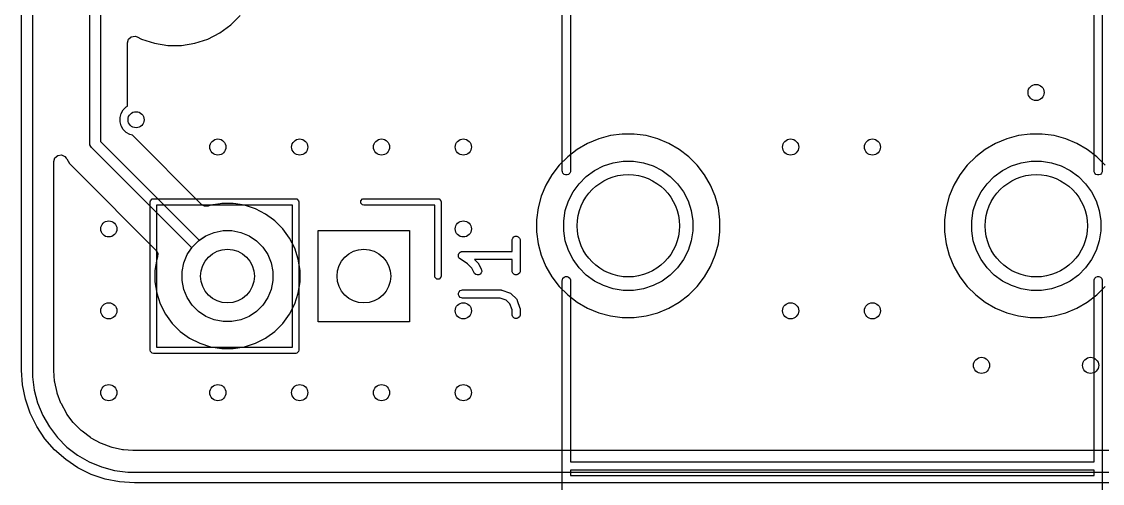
# Model space of a CAD drawing. Header units: inches. Extents: x 5.59 to 6.78, y -5.65 to -2.26.
# Drawn here: x 5.587 to 6.379, y -5.142 to -4.804 of the extents above; entities that cross this region are included whole.
import ezdxf

# ---------------------------------------------------------------- set-up
doc = ezdxf.new("R2010")
doc.units = ezdxf.units.IN
doc.header["$MEASUREMENT"] = 0
for name, color, linetype, true_color in [('Edge.Cuts', 31, 'CONTINUOUS', 0xffb86c), ('F.Cu', 11, 'CONTINUOUS', 0xff5555), ('F.Mask', 191, 'CONTINUOUS', 0xbd93f9), ('F.Silkscreen', 141, 'CONTINUOUS', 0x8be9fd)]:
    doc.layers.add(name, color=color, linetype=linetype, true_color=true_color)

msp = doc.modelspace()

# ---------------------------------------------------------------- linework, layer by layer
at = {"layer": 'Edge.Cuts', "linetype": 'CONTINUOUS'}
for p, q in [((5.58661, -5.05906), (5.58661, -2.85433)), ((5.59449, -2.85433), (5.59449, -5.05906)), ((5.58732, -5.06985), (5.58661, -5.05906)), ((5.59449, -5.05906), (5.59449, -5.06396)), ((5.59449, -5.06396), (5.59577, -5.07368)), ((5.58943, -5.08045), (5.58732, -5.06985)), ((5.59577, -5.07368), (5.59831, -5.08315)), ((5.59291, -5.09069), (5.58943, -5.08045)), ((5.59831, -5.08315), (5.60206, -5.09221)), ((5.59769, -5.10039), (5.59291, -5.09069)), ((5.60206, -5.09221), (5.60696, -5.1007)), ((5.6037, -5.10939), (5.59769, -5.10039)), ((5.60696, -5.1007), (5.61293, -5.10848)), ((5.61083, -5.11752), (5.6037, -5.10939)), ((5.61293, -5.10848), (5.61986, -5.11542)), ((5.61896, -5.12465), (5.61083, -5.11752)), ((5.61986, -5.11542), (5.62764, -5.12139)), ((5.62795, -5.13066), (5.61896, -5.12465)), ((5.62764, -5.12139), (5.63614, -5.12629)), ((5.63614, -5.12629), (5.6452, -5.13004)), ((5.63765, -5.13544), (5.62795, -5.13066)), ((5.64789, -5.13892), (5.63765, -5.13544)), ((5.6452, -5.13004), (5.65467, -5.13258)), ((5.65467, -5.13258), (5.66439, -5.13386)), ((5.66439, -5.13386), (5.66929, -5.13386)), ((5.66929, -5.13386), (6.69291, -5.13386)), ((5.6585, -5.14102), (5.64789, -5.13892)), ((5.66929, -5.14173), (5.6585, -5.14102)), ((6.69291, -5.14173), (5.66929, -5.14173))]:
    msp.add_line(p, q, dxfattribs=at)
at = {"layer": 'Edge.Cuts'}
for centre, radius in [((6.0315, -4.95329), 0.0375), ((6.0315, -4.95329), 0.0375), ((6.33071, -4.95329), 0.0375), ((6.33071, -4.95329), 0.0375), ((5.7376, -4.99016), 0.01969), ((5.7376, -4.99016), 0.01969), ((5.8376, -4.99016), 0.01969), ((5.8376, -4.99016), 0.01969)]:
    msp.add_circle(centre, radius, dxfattribs=at)
at = {"layer": 'F.Cu', "linetype": 'CONTINUOUS'}
for p, q in [((5.63661, -4.89311), (5.63661, -4.65472)), ((5.64449, -4.65636), (5.64449, -4.89148)), ((5.73995, -4.80612), (5.74698, -4.79909)), ((5.73191, -4.81196), (5.73995, -4.80612)), ((5.66419, -4.81915), (5.66497, -4.81651)), ((5.66497, -4.81651), (5.66705, -4.81471)), ((5.66705, -4.81471), (5.66977, -4.81431)), ((5.66977, -4.81431), (5.67129, -4.8148)), ((5.67129, -4.8148), (5.67458, -4.81647)), ((5.67458, -4.81647), (5.68403, -4.81954)), ((5.7136, -4.81954), (5.72306, -4.81647)), ((5.72306, -4.81647), (5.73191, -4.81196)), ((5.72306, -4.81647), (5.72306, -4.81647)), ((5.72306, -4.81647), (5.72306, -4.81647)), ((5.66419, -4.86574), (5.66419, -4.81915)), ((5.68403, -4.81954), (5.68403, -4.81954)), ((5.68403, -4.81954), (5.68403, -4.81954)), ((5.68403, -4.81954), (5.69385, -4.8211)), ((5.69385, -4.8211), (5.69385, -4.8211)), ((5.69385, -4.8211), (5.70379, -4.8211)), ((5.70379, -4.8211), (5.7136, -4.81954)), ((5.70379, -4.8211), (5.70379, -4.8211)), ((5.7136, -4.81954), (5.7136, -4.81954)), ((5.7136, -4.81954), (5.7136, -4.81954)), ((5.66118, -4.8684), (5.66336, -4.86622)), ((5.66336, -4.86622), (5.66419, -4.86574)), ((5.65884, -4.87405), (5.65964, -4.87107)), ((5.65884, -4.87713), (5.65884, -4.87405)), ((5.65964, -4.87107), (5.66118, -4.8684)), ((5.65964, -4.88011), (5.65884, -4.87713)), ((5.66118, -4.88278), (5.65964, -4.88011)), ((5.66336, -4.88496), (5.66118, -4.88278)), ((5.66603, -4.8865), (5.66336, -4.88496)), ((5.66787, -4.887), (5.66603, -4.8865)), ((5.71852, -4.93765), (5.66787, -4.887)), ((6.00985, -4.88951), (6.00171, -4.89288)), ((6.01836, -4.88723), (6.00985, -4.88951)), ((6.02709, -4.88608), (6.01836, -4.88723)), ((6.0359, -4.88608), (6.02709, -4.88608)), ((6.02709, -4.88608), (6.02709, -4.88608)), ((6.02709, -4.88608), (6.02709, -4.88608)), ((6.04464, -4.88723), (6.0359, -4.88608)), ((6.0359, -4.88608), (6.0359, -4.88608)), ((6.0359, -4.88608), (6.0359, -4.88608)), ((6.05314, -4.88951), (6.04464, -4.88723)), ((6.06128, -4.89288), (6.05314, -4.88951)), ((6.30906, -4.88951), (6.30092, -4.89288)), ((6.31757, -4.88723), (6.30906, -4.88951)), ((6.3263, -4.88608), (6.31757, -4.88723)), ((6.33511, -4.88608), (6.3263, -4.88608)), ((6.3263, -4.88608), (6.3263, -4.88608)), ((6.3263, -4.88608), (6.3263, -4.88608)), ((6.34385, -4.88723), (6.33511, -4.88608)), ((6.33511, -4.88608), (6.33511, -4.88608)), ((6.33511, -4.88608), (6.33511, -4.88608)), ((6.35236, -4.88951), (6.34385, -4.88723)), ((6.3605, -4.89288), (6.35236, -4.88951)), ((5.63669, -4.89388), (5.63661, -4.89311)), ((5.63728, -4.8953), (5.63669, -4.89388)), ((5.63777, -4.89589), (5.63728, -4.8953)), ((5.71136, -4.96948), (5.63777, -4.89589)), ((5.64449, -4.89148), (5.71693, -4.96392)), ((5.99408, -4.89729), (5.98709, -4.90265)), ((6.00171, -4.89288), (5.99408, -4.89729)), ((5.99408, -4.89729), (5.99408, -4.89729)), ((6.00171, -4.89288), (6.00171, -4.89288)), ((6.06891, -4.89729), (6.06128, -4.89288)), ((6.06128, -4.89288), (6.06128, -4.89288)), ((6.0759, -4.90265), (6.06891, -4.89729)), ((6.06891, -4.89729), (6.06891, -4.89729)), ((6.06891, -4.89729), (6.06891, -4.89729)), ((6.29329, -4.89729), (6.2863, -4.90265)), ((6.30092, -4.89288), (6.29329, -4.89729)), ((6.29329, -4.89729), (6.29329, -4.89729)), ((6.30092, -4.89288), (6.30092, -4.89288)), ((6.36813, -4.89729), (6.3605, -4.89288)), ((6.3605, -4.89288), (6.3605, -4.89288)), ((6.37511, -4.90265), (6.36813, -4.89729)), ((6.36813, -4.89729), (6.36813, -4.89729)), ((6.36813, -4.89729), (6.36813, -4.89729)), ((5.61026, -4.90614), (5.61103, -4.9035)), ((5.61103, -4.9035), (5.61311, -4.9017)), ((5.61311, -4.9017), (5.61583, -4.90131)), ((5.61583, -4.90131), (5.61833, -4.90245)), ((5.61833, -4.90245), (5.61937, -4.9037)), ((5.61937, -4.9037), (5.61966, -4.90421)), ((5.61966, -4.90421), (5.61966, -4.90421)), ((5.61966, -4.90421), (5.62163, -4.90763)), ((5.98709, -4.90265), (5.98086, -4.90888)), ((5.98709, -4.90265), (5.98709, -4.90265)), ((6.02041, -4.9071), (6.02777, -4.90593)), ((6.02777, -4.90593), (6.03522, -4.90593)), ((6.03522, -4.90593), (6.04258, -4.9071)), ((6.08213, -4.90888), (6.0759, -4.90265)), ((6.0759, -4.90265), (6.0759, -4.90265)), ((6.2863, -4.90265), (6.28007, -4.90888)), ((6.2863, -4.90265), (6.2863, -4.90265)), ((6.31962, -4.9071), (6.32698, -4.90593)), ((6.32698, -4.90593), (6.33444, -4.90593)), ((6.33444, -4.90593), (6.3418, -4.9071)), ((6.37512, -4.90265), (6.37511, -4.90265)), ((6.38134, -4.90888), (6.37512, -4.90265)), ((5.61026, -5.05888), (5.61026, -4.90614)), ((5.62163, -4.90763), (5.62163, -4.90763)), ((5.62163, -4.90763), (5.62631, -4.91231)), ((5.62631, -4.91231), (5.62631, -4.91231)), ((5.62631, -4.91231), (5.68509, -4.97108)), ((5.98086, -4.90888), (5.9755, -4.91587)), ((5.98086, -4.90888), (5.98086, -4.90888)), ((6.00065, -4.91717), (6.00668, -4.91279)), ((6.00668, -4.91279), (6.01332, -4.9094)), ((6.01332, -4.9094), (6.02041, -4.9071)), ((6.04258, -4.9071), (6.04967, -4.9094)), ((6.04967, -4.9094), (6.05631, -4.91279)), ((6.05631, -4.91279), (6.06234, -4.91717)), ((6.08749, -4.91587), (6.08213, -4.90888)), ((6.08213, -4.90888), (6.08213, -4.90888)), ((6.28007, -4.90888), (6.27471, -4.91587)), ((6.28007, -4.90888), (6.28007, -4.90888)), ((6.29986, -4.91717), (6.30589, -4.91279)), ((6.30589, -4.91279), (6.31253, -4.9094)), ((6.31253, -4.9094), (6.31962, -4.9071)), ((6.3418, -4.9071), (6.34889, -4.9094)), ((6.34889, -4.9094), (6.35553, -4.91279)), ((6.35553, -4.91279), (6.36156, -4.91717)), ((5.9755, -4.91587), (5.97109, -4.9235)), ((5.9755, -4.91587), (5.9755, -4.91587)), ((5.99538, -4.92244), (6.00065, -4.91717)), ((6.06234, -4.91717), (6.06762, -4.92244)), ((6.0919, -4.9235), (6.08749, -4.91587)), ((6.27471, -4.91587), (6.27031, -4.9235)), ((6.27471, -4.91587), (6.27471, -4.91587)), ((6.29459, -4.92244), (6.29986, -4.91717)), ((6.36156, -4.91717), (6.36683, -4.92244)), ((5.97109, -4.9235), (5.96772, -4.93164)), ((5.97109, -4.9235), (5.97109, -4.9235)), ((5.98761, -4.93511), (5.991, -4.92847)), ((5.991, -4.92847), (5.99538, -4.92244)), ((6.06762, -4.92244), (6.072, -4.92847)), ((6.072, -4.92847), (6.07538, -4.93511)), ((6.09527, -4.93164), (6.0919, -4.9235)), ((6.27031, -4.9235), (6.26693, -4.93164)), ((6.27031, -4.9235), (6.27031, -4.9235)), ((6.28682, -4.93511), (6.29021, -4.92847)), ((6.29021, -4.92847), (6.29459, -4.92244)), ((6.36683, -4.92244), (6.37121, -4.92847)), ((6.37121, -4.92847), (6.37459, -4.93511)), ((5.72073, -4.93892), (5.71852, -4.93765)), ((5.73228, -4.93717), (5.72515, -4.9383)), ((5.73341, -4.93699), (5.73228, -4.93717)), ((5.74178, -4.93699), (5.73341, -4.93699)), ((5.7437, -4.93729), (5.74178, -4.93699)), ((5.75005, -4.9383), (5.7437, -4.93729)), ((5.96772, -4.93164), (5.96544, -4.94015)), ((5.98531, -4.9422), (5.98761, -4.93511)), ((6.07538, -4.93511), (6.07768, -4.9422)), ((6.09755, -4.94015), (6.09527, -4.93164)), ((6.26693, -4.93164), (6.26465, -4.94015)), ((6.28452, -4.9422), (6.28682, -4.93511)), ((6.37459, -4.93511), (6.3769, -4.9422)), ((5.72348, -4.93884), (5.72073, -4.93892)), ((5.72515, -4.9383), (5.72348, -4.93884)), ((5.75801, -4.94088), (5.75005, -4.9383)), ((5.75005, -4.9383), (5.75005, -4.9383)), ((5.75005, -4.9383), (5.75005, -4.9383)), ((5.76547, -4.94468), (5.75801, -4.94088)), ((5.75801, -4.94088), (5.75801, -4.94088)), ((5.75801, -4.94088), (5.75801, -4.94088)), ((5.77125, -4.94888), (5.76547, -4.94468)), ((5.96544, -4.94015), (5.96429, -4.94888)), ((5.98414, -4.94956), (5.98531, -4.9422)), ((6.07768, -4.9422), (6.07885, -4.94956)), ((6.0987, -4.94888), (6.09755, -4.94015)), ((6.26465, -4.94015), (6.2635, -4.94888)), ((6.28336, -4.94956), (6.28452, -4.9422)), ((6.3769, -4.9422), (6.37806, -4.94956)), ((5.77224, -4.9496), (5.77125, -4.94888)), ((5.77815, -4.95552), (5.77224, -4.9496)), ((5.96429, -4.94888), (5.96429, -4.94888)), ((5.96429, -4.94888), (5.96429, -4.95769)), ((5.98414, -4.95701), (5.98414, -4.94956)), ((6.07885, -4.94956), (6.07885, -4.95701)), ((6.0987, -4.95769), (6.0987, -4.94888)), ((6.0987, -4.94888), (6.0987, -4.94888)), ((6.2635, -4.94888), (6.2635, -4.94888)), ((6.2635, -4.94888), (6.2635, -4.95769)), ((6.28336, -4.95701), (6.28336, -4.94956)), ((6.37806, -4.94956), (6.37806, -4.95701)), ((5.71693, -4.96392), (5.72182, -4.96064)), ((5.72182, -4.96064), (5.72788, -4.95813)), ((5.72788, -4.95813), (5.73432, -4.95685)), ((5.73432, -4.95685), (5.74088, -4.95685)), ((5.74088, -4.95685), (5.74731, -4.95813)), ((5.74731, -4.95813), (5.75337, -4.96064)), ((5.75337, -4.96064), (5.75883, -4.96429)), ((5.78307, -4.96229), (5.77815, -4.95552)), ((5.96429, -4.95769), (5.96429, -4.95769)), ((5.96429, -4.95769), (5.96544, -4.96643)), ((5.98531, -4.96438), (5.98414, -4.95701)), ((6.07885, -4.95701), (6.07768, -4.96438)), ((6.09755, -4.96643), (6.0987, -4.95769)), ((6.2635, -4.95769), (6.2635, -4.95769)), ((6.2635, -4.95769), (6.26465, -4.96643)), ((6.28452, -4.96438), (6.28336, -4.95701)), ((6.37806, -4.95701), (6.3769, -4.96438)), ((5.75883, -4.96429), (5.76347, -4.96893)), ((5.76347, -4.96893), (5.76711, -4.97438)), ((5.78687, -4.96975), (5.78307, -4.96229)), ((5.78307, -4.96229), (5.78307, -4.96229)), ((5.78307, -4.96229), (5.78307, -4.96229)), ((5.96544, -4.96643), (5.96772, -4.97494)), ((5.98761, -4.97146), (5.98531, -4.96438)), ((6.07768, -4.96438), (6.07538, -4.97146)), ((6.09527, -4.97494), (6.09755, -4.96643)), ((6.26465, -4.96643), (6.26693, -4.97494)), ((6.28682, -4.97146), (6.28452, -4.96438)), ((6.3769, -4.96438), (6.37459, -4.97146)), ((5.68509, -4.97108), (5.68641, -4.9735)), ((5.68628, -4.97604), (5.68574, -4.97771)), ((5.68641, -4.9735), (5.68628, -4.97604)), ((5.70557, -4.98044), (5.70809, -4.97438)), ((5.70809, -4.97438), (5.71136, -4.96948)), ((5.76711, -4.97438), (5.76962, -4.98044)), ((5.78946, -4.97771), (5.78687, -4.96975)), ((5.96772, -4.97494), (5.97109, -4.98307)), ((5.991, -4.97811), (5.98761, -4.97146)), ((6.07538, -4.97146), (6.072, -4.97811)), ((6.0919, -4.98308), (6.09527, -4.97494)), ((6.26693, -4.97494), (6.27031, -4.98307)), ((6.29021, -4.97811), (6.28682, -4.97146)), ((6.37459, -4.97146), (6.37121, -4.97811)), ((5.68574, -4.97771), (5.68443, -4.98597)), ((5.7043, -4.98688), (5.70557, -4.98044)), ((5.76962, -4.98044), (5.7709, -4.98688)), ((5.79077, -4.98597), (5.78946, -4.97771)), ((5.97109, -4.98307), (5.97109, -4.98308)), ((5.97109, -4.98308), (5.9755, -4.9907)), ((5.99538, -4.98414), (5.991, -4.97811)), ((6.00065, -4.98941), (5.99538, -4.98414)), ((6.06762, -4.98414), (6.06234, -4.98941)), ((6.072, -4.97811), (6.06762, -4.98414)), ((6.08749, -4.9907), (6.0919, -4.98308)), ((6.27031, -4.98307), (6.27031, -4.98308)), ((6.27031, -4.98308), (6.27471, -4.9907)), ((6.29459, -4.98414), (6.29021, -4.97811)), ((6.29986, -4.98941), (6.29459, -4.98414)), ((6.36683, -4.98414), (6.36156, -4.98941)), ((6.37121, -4.97811), (6.36683, -4.98414)), ((5.68443, -4.98597), (5.68443, -4.99434)), ((5.7043, -4.99344), (5.7043, -4.98688)), ((5.7709, -4.98688), (5.7709, -4.99344)), ((5.79077, -4.99434), (5.79077, -4.98597)), ((5.9755, -4.9907), (5.9755, -4.9907)), ((5.9755, -4.9907), (5.9755, -4.9907)), ((5.9755, -4.9907), (5.98086, -4.99769)), ((6.00668, -4.99379), (6.00065, -4.98941)), ((6.06234, -4.98941), (6.05631, -4.99379)), ((6.08213, -4.99769), (6.08749, -4.9907)), ((6.27471, -4.9907), (6.27471, -4.9907)), ((6.27471, -4.9907), (6.27471, -4.9907)), ((6.27471, -4.9907), (6.28007, -4.99769)), ((6.30589, -4.99379), (6.29986, -4.98941)), ((6.36156, -4.98941), (6.35553, -4.99379)), ((5.68443, -4.99434), (5.68574, -5.00261)), ((5.70557, -4.99987), (5.7043, -4.99344)), ((5.70809, -5.00593), (5.70557, -4.99987)), ((5.76962, -4.99987), (5.76711, -5.00593)), ((5.7709, -4.99344), (5.76962, -4.99987)), ((5.78946, -5.00261), (5.79077, -4.99434)), ((5.98086, -4.99769), (5.98086, -4.99769)), ((5.98086, -4.99769), (5.98709, -5.00392)), ((6.01332, -4.99717), (6.00668, -4.99379)), ((6.02041, -4.99947), (6.01332, -4.99717)), ((6.02777, -5.00064), (6.02041, -4.99947)), ((6.03522, -5.00064), (6.02777, -5.00064)), ((6.04258, -4.99947), (6.03522, -5.00064)), ((6.04967, -4.99717), (6.04258, -4.99947)), ((6.05631, -4.99379), (6.04967, -4.99717)), ((6.0759, -5.00392), (6.08213, -4.99769)), ((6.28007, -4.99769), (6.28007, -4.99769)), ((6.28007, -4.99769), (6.2863, -5.00392)), ((6.31253, -4.99717), (6.30589, -4.99379)), ((6.31962, -4.99947), (6.31253, -4.99717)), ((6.32698, -5.00064), (6.31962, -4.99947)), ((6.33444, -5.00064), (6.32698, -5.00064)), ((6.3418, -4.99947), (6.33444, -5.00064)), ((6.34889, -4.99717), (6.3418, -4.99947)), ((6.35553, -4.99379), (6.34889, -4.99717)), ((6.37511, -5.00392), (6.38134, -4.99769)), ((5.68574, -5.00261), (5.68832, -5.01057)), ((5.71173, -5.01139), (5.70809, -5.00593)), ((5.76711, -5.00593), (5.76347, -5.01139)), ((5.78687, -5.01057), (5.78946, -5.00261)), ((5.98709, -5.00392), (5.98709, -5.00392)), ((5.98709, -5.00392), (5.99408, -5.00929)), ((6.06891, -5.00929), (6.0759, -5.00392)), ((6.2863, -5.00392), (6.2863, -5.00392)), ((6.2863, -5.00392), (6.29329, -5.00929)), ((6.36813, -5.00929), (6.37511, -5.00392)), ((5.68832, -5.01057), (5.69212, -5.01802)), ((5.71637, -5.01603), (5.71173, -5.01139)), ((5.72182, -5.01967), (5.71637, -5.01603)), ((5.75883, -5.01603), (5.75337, -5.01967)), ((5.76347, -5.01139), (5.75883, -5.01603)), ((5.78307, -5.01802), (5.78687, -5.01057)), ((5.99408, -5.00929), (6.00171, -5.01369)), ((6.00171, -5.01369), (6.00985, -5.01706)), ((6.05314, -5.01706), (6.06128, -5.01369)), ((6.06128, -5.01369), (6.06891, -5.00929)), ((6.29329, -5.00929), (6.30092, -5.01369)), ((6.30092, -5.01369), (6.30906, -5.01706)), ((6.35236, -5.01706), (6.3605, -5.01369)), ((6.3605, -5.01369), (6.36813, -5.00929)), ((5.69212, -5.01802), (5.69704, -5.02479)), ((5.69704, -5.02479), (5.70296, -5.03071)), ((5.72788, -5.02218), (5.72182, -5.01967)), ((5.73432, -5.02346), (5.72788, -5.02218)), ((5.74088, -5.02346), (5.73432, -5.02346)), ((5.74731, -5.02218), (5.74088, -5.02346)), ((5.75337, -5.01967), (5.74731, -5.02218)), ((5.77224, -5.03071), (5.77815, -5.02479)), ((5.77815, -5.02479), (5.78307, -5.01802)), ((5.77815, -5.02479), (5.77815, -5.02479)), ((5.77815, -5.02479), (5.77815, -5.02479)), ((5.78307, -5.01802), (5.78307, -5.01802)), ((5.78307, -5.01802), (5.78307, -5.01802)), ((6.00985, -5.01706), (6.01836, -5.01934)), ((6.01836, -5.01934), (6.02709, -5.02049)), ((6.02709, -5.02049), (6.02709, -5.02049)), ((6.02709, -5.02049), (6.0359, -5.02049)), ((6.0359, -5.02049), (6.04464, -5.01934)), ((6.0359, -5.02049), (6.0359, -5.02049)), ((6.04464, -5.01934), (6.05314, -5.01706)), ((6.30906, -5.01706), (6.31757, -5.01934)), ((6.31757, -5.01934), (6.3263, -5.02049)), ((6.3263, -5.02049), (6.3263, -5.02049)), ((6.3263, -5.02049), (6.33511, -5.02049)), ((6.33511, -5.02049), (6.34385, -5.01934)), ((6.33511, -5.02049), (6.33511, -5.02049)), ((6.34385, -5.01934), (6.35236, -5.01706)), ((5.70296, -5.03071), (5.70973, -5.03563)), ((5.76633, -5.035), (5.77224, -5.03071)), ((5.77224, -5.03071), (5.77224, -5.03071)), ((5.77224, -5.03071), (5.77224, -5.03071)), ((5.70973, -5.03563), (5.70973, -5.03563)), ((5.70973, -5.03563), (5.70973, -5.03563)), ((5.70973, -5.03563), (5.71719, -5.03943)), ((5.71719, -5.03943), (5.72515, -5.04202)), ((5.75005, -5.04202), (5.75801, -5.03943)), ((5.75801, -5.03943), (5.76547, -5.03563)), ((5.76547, -5.03563), (5.76633, -5.035)), ((5.72515, -5.04202), (5.73341, -5.04333)), ((5.73341, -5.04333), (5.73341, -5.04333)), ((5.73341, -5.04333), (5.74178, -5.04333)), ((5.74178, -5.04333), (5.75005, -5.04202)), ((5.74178, -5.04333), (5.74178, -5.04333)), ((5.61027, -5.05923), (5.61026, -5.05888)), ((5.61083, -5.06711), (5.61027, -5.05923)), ((5.61093, -5.0678), (5.61083, -5.06711)), ((5.61257, -5.07535), (5.61093, -5.0678)), ((5.61277, -5.07601), (5.61257, -5.07535)), ((5.61547, -5.08325), (5.61277, -5.07601)), ((5.61576, -5.08389), (5.61547, -5.08325)), ((5.61946, -5.09067), (5.61576, -5.08389)), ((5.61984, -5.09125), (5.61946, -5.09067)), ((5.62447, -5.09744), (5.61984, -5.09125)), ((5.62492, -5.09796), (5.62447, -5.09744)), ((5.63038, -5.10342), (5.62492, -5.09796)), ((5.63091, -5.10388), (5.63038, -5.10342)), ((5.63709, -5.10851), (5.63091, -5.10388)), ((5.63768, -5.10889), (5.63709, -5.10851)), ((5.64446, -5.11259), (5.63768, -5.10889)), ((5.64509, -5.11288), (5.64446, -5.11259)), ((5.65233, -5.11558), (5.64509, -5.11288)), ((5.653, -5.11577), (5.65233, -5.11558)), ((5.66055, -5.11742), (5.653, -5.11577)), ((5.66124, -5.11751), (5.66055, -5.11742)), ((5.66825, -5.11802), (5.66124, -5.11751)), ((5.66912, -5.11808), (5.66825, -5.11802)), ((5.66947, -5.11809), (5.66912, -5.11808)), ((6.69274, -5.11809), (5.66947, -5.11809))]:
    msp.add_line(p, q, dxfattribs=at)
at = {"layer": 'F.Cu'}
for centre, radius in [((6.33055, -4.85559), 0.00591), ((6.33055, -4.85559), 0.00591), ((5.67055, -4.87559), 0.00591), ((5.67055, -4.87559), 0.00591), ((5.73055, -4.89559), 0.00591), ((5.73055, -4.89559), 0.00591), ((5.79055, -4.89559), 0.00591), ((5.79055, -4.89559), 0.00591), ((5.85055, -4.89559), 0.00591), ((5.85055, -4.89559), 0.00591), ((5.91055, -4.89559), 0.00591), ((5.91055, -4.89559), 0.00591), ((6.15055, -4.89559), 0.00591), ((6.15055, -4.89559), 0.00591), ((6.21055, -4.89559), 0.00591), ((6.21055, -4.89559), 0.00591), ((6.0315, -4.95329), 0.0375), ((6.0315, -4.95329), 0.0375), ((6.33071, -4.95329), 0.0375), ((6.33071, -4.95329), 0.0375), ((5.65055, -4.95559), 0.00591), ((5.65055, -4.95559), 0.00591), ((5.91055, -4.95559), 0.00591), ((5.91055, -4.95559), 0.00591), ((5.7376, -4.99016), 0.01969), ((5.7376, -4.99016), 0.01969), ((5.8376, -4.99016), 0.01969), ((5.8376, -4.99016), 0.01969), ((5.65055, -5.01559), 0.00591), ((5.65055, -5.01559), 0.00591), ((5.91055, -5.01559), 0.00591), ((5.91055, -5.01559), 0.00591), ((6.15055, -5.01559), 0.00591), ((6.15055, -5.01559), 0.00591), ((6.21055, -5.01559), 0.00591), ((6.21055, -5.01559), 0.00591), ((6.29055, -5.05559), 0.00591), ((6.29055, -5.05559), 0.00591), ((6.37055, -5.05559), 0.00591), ((6.37055, -5.05559), 0.00591), ((5.65055, -5.07559), 0.00591), ((5.65055, -5.07559), 0.00591), ((5.73055, -5.07559), 0.00591), ((5.73055, -5.07559), 0.00591), ((5.79055, -5.07559), 0.00591), ((5.79055, -5.07559), 0.00591), ((5.85055, -5.07559), 0.00591), ((5.85055, -5.07559), 0.00591), ((5.91055, -5.07559), 0.00591), ((5.91055, -5.07559), 0.00591)]:
    msp.add_circle(centre, radius, dxfattribs=at)
at = {"layer": 'F.Mask', "linetype": 'CONTINUOUS'}
for p, q in [((6.02041, -4.9071), (6.02777, -4.90593)), ((6.02777, -4.90593), (6.03522, -4.90593)), ((6.03522, -4.90593), (6.04258, -4.9071)), ((6.31962, -4.9071), (6.32698, -4.90593)), ((6.32698, -4.90593), (6.33444, -4.90593)), ((6.33444, -4.90593), (6.3418, -4.9071)), ((6.00065, -4.91717), (6.00668, -4.91279)), ((6.00668, -4.91279), (6.01332, -4.9094)), ((6.01332, -4.9094), (6.02041, -4.9071)), ((6.04258, -4.9071), (6.04967, -4.9094)), ((6.04967, -4.9094), (6.05631, -4.91279)), ((6.05631, -4.91279), (6.06234, -4.91717)), ((6.29986, -4.91717), (6.30589, -4.91279)), ((6.30589, -4.91279), (6.31253, -4.9094)), ((6.31253, -4.9094), (6.31962, -4.9071)), ((6.3418, -4.9071), (6.34889, -4.9094)), ((6.34889, -4.9094), (6.35553, -4.91279)), ((6.35553, -4.91279), (6.36156, -4.91717)), ((5.99538, -4.92244), (6.00065, -4.91717)), ((6.06234, -4.91717), (6.06762, -4.92244)), ((6.29459, -4.92244), (6.29986, -4.91717)), ((6.36156, -4.91717), (6.36683, -4.92244)), ((5.98761, -4.93511), (5.991, -4.92847)), ((5.991, -4.92847), (5.99538, -4.92244)), ((6.06762, -4.92244), (6.072, -4.92847)), ((6.072, -4.92847), (6.07538, -4.93511)), ((6.28682, -4.93511), (6.29021, -4.92847)), ((6.29021, -4.92847), (6.29459, -4.92244)), ((6.36683, -4.92244), (6.37121, -4.92847)), ((6.37121, -4.92847), (6.37459, -4.93511)), ((5.98531, -4.9422), (5.98761, -4.93511)), ((6.07538, -4.93511), (6.07768, -4.9422)), ((6.28452, -4.9422), (6.28682, -4.93511)), ((6.37459, -4.93511), (6.3769, -4.9422)), ((5.98414, -4.94956), (5.98531, -4.9422)), ((6.07768, -4.9422), (6.07885, -4.94956)), ((6.28336, -4.94956), (6.28452, -4.9422)), ((6.3769, -4.9422), (6.37806, -4.94956)), ((5.98414, -4.95701), (5.98414, -4.94956)), ((6.07885, -4.94956), (6.07885, -4.95701)), ((6.28336, -4.95701), (6.28336, -4.94956)), ((6.37806, -4.94956), (6.37806, -4.95701)), ((5.71637, -4.96429), (5.72182, -4.96064)), ((5.72182, -4.96064), (5.72788, -4.95813)), ((5.72788, -4.95813), (5.73432, -4.95685)), ((5.73432, -4.95685), (5.74088, -4.95685)), ((5.74088, -4.95685), (5.74731, -4.95813)), ((5.74731, -4.95813), (5.75337, -4.96064)), ((5.75337, -4.96064), (5.75883, -4.96429)), ((5.80413, -5.02362), (5.80413, -4.95669)), ((5.80413, -4.95669), (5.87106, -4.95669)), ((5.87106, -4.95669), (5.87106, -5.02362)), ((5.98531, -4.96438), (5.98414, -4.95701)), ((6.07885, -4.95701), (6.07768, -4.96438)), ((6.28452, -4.96438), (6.28336, -4.95701)), ((6.37806, -4.95701), (6.3769, -4.96438)), ((5.70809, -4.97438), (5.71173, -4.96893)), ((5.71173, -4.96893), (5.71637, -4.96429)), ((5.75883, -4.96429), (5.76347, -4.96893)), ((5.76347, -4.96893), (5.76711, -4.97438)), ((5.98761, -4.97146), (5.98531, -4.96438)), ((6.07768, -4.96438), (6.07538, -4.97146)), ((6.28682, -4.97146), (6.28452, -4.96438)), ((6.3769, -4.96438), (6.37459, -4.97146)), ((5.70557, -4.98044), (5.70809, -4.97438)), ((5.76711, -4.97438), (5.76962, -4.98044)), ((5.991, -4.97811), (5.98761, -4.97146)), ((6.07538, -4.97146), (6.072, -4.97811)), ((6.29021, -4.97811), (6.28682, -4.97146)), ((6.37459, -4.97146), (6.37121, -4.97811)), ((5.7043, -4.98688), (5.70557, -4.98044)), ((5.76962, -4.98044), (5.7709, -4.98688)), ((5.99538, -4.98414), (5.991, -4.97811)), ((6.00065, -4.98941), (5.99538, -4.98414)), ((6.06762, -4.98414), (6.06234, -4.98941)), ((6.072, -4.97811), (6.06762, -4.98414)), ((6.29459, -4.98414), (6.29021, -4.97811)), ((6.29986, -4.98941), (6.29459, -4.98414)), ((6.36683, -4.98414), (6.36156, -4.98941)), ((6.37121, -4.97811), (6.36683, -4.98414)), ((5.7043, -4.99344), (5.7043, -4.98688)), ((5.7709, -4.98688), (5.7709, -4.99344)), ((6.00668, -4.99379), (6.00065, -4.98941)), ((6.06234, -4.98941), (6.05631, -4.99379)), ((6.30589, -4.99379), (6.29986, -4.98941)), ((6.36156, -4.98941), (6.35553, -4.99379)), ((5.70557, -4.99987), (5.7043, -4.99344)), ((5.70809, -5.00593), (5.70557, -4.99987)), ((5.76962, -4.99987), (5.76711, -5.00593)), ((5.7709, -4.99344), (5.76962, -4.99987)), ((6.01332, -4.99717), (6.00668, -4.99379)), ((6.02041, -4.99947), (6.01332, -4.99717)), ((6.02777, -5.00064), (6.02041, -4.99947)), ((6.03522, -5.00064), (6.02777, -5.00064)), ((6.04258, -4.99947), (6.03522, -5.00064)), ((6.04967, -4.99717), (6.04258, -4.99947)), ((6.05631, -4.99379), (6.04967, -4.99717)), ((6.31253, -4.99717), (6.30589, -4.99379)), ((6.31962, -4.99947), (6.31253, -4.99717)), ((6.32698, -5.00064), (6.31962, -4.99947)), ((6.33444, -5.00064), (6.32698, -5.00064)), ((6.3418, -4.99947), (6.33444, -5.00064)), ((6.34889, -4.99717), (6.3418, -4.99947)), ((6.35553, -4.99379), (6.34889, -4.99717)), ((5.71173, -5.01139), (5.70809, -5.00593)), ((5.76711, -5.00593), (5.76347, -5.01139)), ((5.71637, -5.01603), (5.71173, -5.01139)), ((5.72182, -5.01967), (5.71637, -5.01603)), ((5.75883, -5.01603), (5.75337, -5.01967)), ((5.76347, -5.01139), (5.75883, -5.01603)), ((5.72788, -5.02218), (5.72182, -5.01967)), ((5.73432, -5.02346), (5.72788, -5.02218)), ((5.74088, -5.02346), (5.73432, -5.02346)), ((5.74731, -5.02218), (5.74088, -5.02346)), ((5.75337, -5.01967), (5.74731, -5.02218)), ((5.87106, -5.02362), (5.80413, -5.02362))]:
    msp.add_line(p, q, dxfattribs=at)
at = {"layer": 'F.Mask'}
for centre, radius in [((6.0315, -4.95329), 0.0375), ((6.0315, -4.95329), 0.0375), ((6.33071, -4.95329), 0.0375), ((6.33071, -4.95329), 0.0375), ((5.7376, -4.99016), 0.01969), ((5.7376, -4.99016), 0.01969), ((5.8376, -4.99016), 0.01969), ((5.8376, -4.99016), 0.01969)]:
    msp.add_circle(centre, radius, dxfattribs=at)
at = {"layer": 'F.Silkscreen', "linetype": 'CONTINUOUS'}
for p, q in [((5.9831, -4.91314), (5.9831, -4.63539)), ((6.3791, -4.63539), (6.3791, -4.91314)), ((5.9891, -4.63839), (5.9891, -4.91314)), ((6.3731, -4.91314), (6.3731, -4.63839)), ((5.98316, -4.91373), (5.9831, -4.91314)), ((5.98361, -4.91481), (5.98316, -4.91373)), ((5.98904, -4.91373), (5.9886, -4.91481)), ((5.9891, -4.91314), (5.98904, -4.91373)), ((6.37316, -4.91373), (6.3731, -4.91314)), ((6.37361, -4.91481), (6.37316, -4.91373)), ((6.37904, -4.91373), (6.3786, -4.91481)), ((6.3791, -4.91314), (6.37904, -4.91373)), ((5.98444, -4.91563), (5.98361, -4.91481)), ((5.98552, -4.91608), (5.98444, -4.91563)), ((5.98669, -4.91608), (5.98552, -4.91608)), ((5.98777, -4.91563), (5.98669, -4.91608)), ((5.9886, -4.91481), (5.98777, -4.91563)), ((6.37444, -4.91563), (6.37361, -4.91481)), ((6.37552, -4.91608), (6.37444, -4.91563)), ((6.37669, -4.91608), (6.37552, -4.91608)), ((6.37777, -4.91563), (6.37669, -4.91608)), ((6.3786, -4.91481), (6.37777, -4.91563)), ((5.68091, -4.93583), (5.68109, -4.93492)), ((5.68091, -5.04449), (5.68091, -4.93583)), ((5.68109, -4.93492), (5.68236, -4.93364)), ((5.68236, -4.93364), (5.68327, -4.93346)), ((5.68327, -4.93346), (5.7876, -4.93346)), ((5.7876, -4.93346), (5.7885, -4.93364)), ((5.7885, -4.93364), (5.78978, -4.93492)), ((5.78978, -4.93492), (5.78996, -4.93583)), ((5.78996, -4.93583), (5.78996, -5.04449)), ((5.83542, -4.93492), (5.83669, -4.93364)), ((5.83542, -4.93673), (5.83542, -4.93492)), ((5.83669, -4.93801), (5.83542, -4.93673)), ((5.83669, -4.93364), (5.8376, -4.93346)), ((5.8376, -4.93346), (5.89193, -4.93346)), ((5.89193, -4.93346), (5.89283, -4.93364)), ((5.89283, -4.93364), (5.89411, -4.93492)), ((5.89411, -4.93492), (5.89429, -4.93583)), ((5.89429, -4.93583), (5.89429, -4.99016)), ((5.68563, -4.93819), (5.68563, -5.04213)), ((5.78524, -4.93819), (5.68563, -4.93819)), ((5.78524, -5.04213), (5.78524, -4.93819)), ((5.8376, -4.93819), (5.83669, -4.93801)), ((5.88957, -4.93819), (5.8376, -4.93819)), ((5.88957, -4.99016), (5.88957, -4.93819)), ((5.94675, -4.96227), (5.94756, -4.96146)), ((5.94756, -4.96146), (5.94863, -4.96101)), ((5.94863, -4.96101), (5.94978, -4.96101)), ((5.94978, -4.96101), (5.95085, -4.96146)), ((5.95085, -4.96146), (5.95166, -4.96227)), ((5.94625, -4.96391), (5.94631, -4.96333)), ((5.94625, -4.97221), (5.94625, -4.96391)), ((5.94631, -4.96333), (5.94675, -4.96227)), ((5.95166, -4.96227), (5.9521, -4.96333)), ((5.9521, -4.96333), (5.95216, -4.96391)), ((5.95216, -4.96391), (5.95216, -4.98641)), ((5.90688, -4.97516), (5.90694, -4.97488)), ((5.90694, -4.97545), (5.90688, -4.97516)), ((5.90694, -4.97458), (5.90705, -4.97432)), ((5.90694, -4.97488), (5.90694, -4.97458)), ((5.90694, -4.97574), (5.90694, -4.97545)), ((5.90705, -4.97601), (5.90694, -4.97574)), ((5.90705, -4.97432), (5.90711, -4.97403)), ((5.90711, -4.97629), (5.90705, -4.97601)), ((5.90711, -4.97403), (5.90727, -4.97379)), ((5.90727, -4.97653), (5.90711, -4.97629)), ((5.90727, -4.97379), (5.90738, -4.97352)), ((5.90738, -4.9768), (5.90727, -4.97653)), ((5.90738, -4.97352), (5.90758, -4.97331)), ((5.90759, -4.97701), (5.90738, -4.9768)), ((5.90758, -4.97331), (5.90775, -4.97307)), ((5.90775, -4.97725), (5.90759, -4.97701)), ((5.90775, -4.97307), (5.90799, -4.97291)), ((5.90819, -4.97761), (5.90775, -4.97725)), ((5.90799, -4.97291), (5.90819, -4.9727)), ((5.90819, -4.9727), (5.90846, -4.97259)), ((5.90846, -4.97259), (5.9087, -4.97243)), ((5.9087, -4.97243), (5.90899, -4.97238)), ((5.90899, -4.97238), (5.90926, -4.97226)), ((5.90926, -4.97226), (5.90983, -4.97221)), ((5.90983, -4.97221), (5.90983, -4.97221)), ((5.90983, -4.97221), (5.90983, -4.97221)), ((5.90983, -4.97221), (5.90984, -4.97221)), ((5.90984, -4.97221), (5.94625, -4.97221)), ((5.9082, -4.97761), (5.90819, -4.97761)), ((5.90819, -4.97761), (5.90819, -4.97761)), ((5.9082, -4.97762), (5.9082, -4.97761)), ((5.91358, -4.9812), (5.9082, -4.97762)), ((5.91678, -4.98441), (5.91358, -4.9812)), ((5.91844, -4.98773), (5.91678, -4.98441)), ((5.94625, -4.97811), (5.91884, -4.97811)), ((5.91884, -4.97811), (5.9213, -4.98057)), ((5.9213, -4.98057), (5.92148, -4.9808)), ((5.92148, -4.9808), (5.92154, -4.98085)), ((5.92154, -4.98085), (5.9216, -4.98094)), ((5.9216, -4.98094), (5.92166, -4.98102)), ((5.92166, -4.98102), (5.92169, -4.98109)), ((5.92169, -4.98109), (5.92185, -4.98134)), ((5.92185, -4.98134), (5.92373, -4.98509)), ((5.92373, -4.98509), (5.92393, -4.98563)), ((5.94625, -4.98641), (5.94625, -4.97811)), ((5.88975, -4.99106), (5.88957, -4.99016)), ((5.89103, -4.99234), (5.88975, -4.99106)), ((5.89283, -4.99234), (5.89103, -4.99234)), ((5.89411, -4.99106), (5.89283, -4.99234)), ((5.89429, -4.99016), (5.89411, -4.99106)), ((5.91875, -4.98822), (5.91844, -4.98773)), ((5.91962, -4.98897), (5.91875, -4.98822)), ((5.92071, -4.98934), (5.91962, -4.98897)), ((5.92186, -4.98926), (5.92071, -4.98934)), ((5.92289, -4.98874), (5.92186, -4.98926)), ((5.92365, -4.98787), (5.92289, -4.98874)), ((5.92401, -4.98678), (5.92365, -4.98787)), ((5.92393, -4.98563), (5.92401, -4.98678)), ((5.94631, -4.98698), (5.94625, -4.98641)), ((5.94675, -4.98805), (5.94631, -4.98698)), ((5.94756, -4.98886), (5.94675, -4.98805)), ((5.94863, -4.9893), (5.94756, -4.98886)), ((5.94978, -4.9893), (5.94863, -4.9893)), ((5.95085, -4.98886), (5.94978, -4.9893)), ((5.95166, -4.98805), (5.95085, -4.98886)), ((5.9521, -4.98698), (5.95166, -4.98805)), ((5.95216, -4.98641), (5.9521, -4.98698)), ((5.9831, -4.99343), (5.98316, -4.99285)), ((5.98316, -4.99285), (5.98361, -4.99177)), ((5.98361, -4.99177), (5.98444, -4.99094)), ((5.98444, -4.99094), (5.98552, -4.99049)), ((5.98552, -4.99049), (5.98669, -4.99049)), ((5.98669, -4.99049), (5.98777, -4.99094)), ((5.98777, -4.99094), (5.9886, -4.99177)), ((5.9886, -4.99177), (5.98904, -4.99285)), ((5.98904, -4.99285), (5.9891, -4.99343)), ((6.3731, -4.99343), (6.37316, -4.99285)), ((6.37316, -4.99285), (6.37361, -4.99177)), ((6.37361, -4.99177), (6.37444, -4.99094)), ((6.37444, -4.99094), (6.37552, -4.99049)), ((6.37552, -4.99049), (6.37669, -4.99049)), ((6.37669, -4.99049), (6.37777, -4.99094)), ((6.37777, -4.99094), (6.3786, -4.99177)), ((6.3786, -4.99177), (6.37904, -4.99285)), ((6.37904, -4.99285), (6.3791, -4.99343)), ((5.90738, -5.00164), (5.90819, -5.00083)), ((5.90819, -5.00083), (5.90926, -5.00038)), ((5.90926, -5.00038), (5.90984, -5.00033)), ((5.90984, -5.00033), (5.93796, -5.00033)), ((5.93796, -5.00033), (5.93825, -5.00036)), ((5.93825, -5.00036), (5.93833, -5.00035)), ((5.93833, -5.00035), (5.93843, -5.00037)), ((5.93843, -5.00037), (5.93853, -5.00038)), ((5.93853, -5.00038), (5.9386, -5.00041)), ((5.9386, -5.00041), (5.93889, -5.00048)), ((5.93889, -5.00048), (5.94451, -5.00235)), ((5.9831, -5.12939), (5.9831, -4.99343)), ((5.9891, -4.99343), (5.9891, -5.12639)), ((6.3731, -5.12639), (6.3731, -4.99343)), ((6.3791, -4.99343), (6.3791, -5.12939)), ((5.90694, -5.0027), (5.90738, -5.00164)), ((5.90694, -5.00386), (5.90694, -5.0027)), ((5.90738, -5.00492), (5.90694, -5.00386)), ((5.90819, -5.00574), (5.90738, -5.00492)), ((5.90926, -5.00618), (5.90819, -5.00574)), ((5.90984, -5.00623), (5.90926, -5.00618)), ((5.93748, -5.00623), (5.90984, -5.00623)), ((5.94199, -5.00774), (5.93748, -5.00623)), ((5.94475, -5.0105), (5.94199, -5.00774)), ((5.94451, -5.00235), (5.94504, -5.00259)), ((5.94504, -5.00259), (5.94512, -5.00266)), ((5.94512, -5.00266), (5.94522, -5.0027)), ((5.94522, -5.0027), (5.94567, -5.00307)), ((5.94567, -5.00307), (5.94942, -5.00682)), ((5.94942, -5.00682), (5.94979, -5.00726)), ((5.94979, -5.00726), (5.94983, -5.00736)), ((5.94983, -5.00736), (5.9499, -5.00744)), ((5.9499, -5.00744), (5.95013, -5.00797)), ((5.95013, -5.00797), (5.95201, -5.0136)), ((5.94625, -5.01501), (5.94475, -5.0105)), ((5.94625, -5.01828), (5.94625, -5.01501)), ((5.95201, -5.0136), (5.95207, -5.01388)), ((5.95207, -5.01388), (5.9521, -5.01395)), ((5.9521, -5.01395), (5.95211, -5.01406)), ((5.95211, -5.01406), (5.95214, -5.01416)), ((5.95214, -5.01416), (5.95213, -5.01424)), ((5.95213, -5.01424), (5.95216, -5.01453)), ((5.95216, -5.01453), (5.95216, -5.01828)), ((5.94631, -5.01886), (5.94625, -5.01828)), ((5.94675, -5.01992), (5.94631, -5.01886)), ((5.94756, -5.02073), (5.94675, -5.01992)), ((5.94863, -5.02117), (5.94756, -5.02073)), ((5.94978, -5.02117), (5.94863, -5.02117)), ((5.95085, -5.02073), (5.94978, -5.02117)), ((5.95166, -5.01992), (5.95085, -5.02073)), ((5.9521, -5.01886), (5.95166, -5.01992)), ((5.95216, -5.01828), (5.9521, -5.01886)), ((5.68109, -5.04539), (5.68091, -5.04449)), ((5.68236, -5.04667), (5.68109, -5.04539)), ((5.68327, -5.04685), (5.68236, -5.04667)), ((5.7876, -5.04685), (5.68327, -5.04685)), ((5.68563, -5.04213), (5.78524, -5.04213)), ((5.7885, -5.04667), (5.7876, -5.04685)), ((5.78978, -5.04539), (5.7885, -5.04667)), ((5.78996, -5.04449), (5.78978, -5.04539)), ((5.9891, -5.12639), (6.3731, -5.12639)), ((5.9831, -5.65139), (5.9831, -5.12939)), ((5.9891, -5.13239), (5.9891, -5.13639)), ((6.3731, -5.13239), (5.9891, -5.13239)), ((6.3731, -5.13639), (6.3731, -5.13239)), ((6.3791, -5.12939), (6.3791, -5.65139)), ((5.9891, -5.13639), (6.3731, -5.13639))]:
    msp.add_line(p, q, dxfattribs=at)
at = {"layer": 'F.Silkscreen'}
for centre, radius in [((6.0315, -4.95329), 0.0375), ((6.0315, -4.95329), 0.0375), ((6.33071, -4.95329), 0.0375), ((6.33071, -4.95329), 0.0375), ((5.7376, -4.99016), 0.01969), ((5.7376, -4.99016), 0.01969), ((5.8376, -4.99016), 0.01969), ((5.8376, -4.99016), 0.01969)]:
    msp.add_circle(centre, radius, dxfattribs=at)

doc.saveas('drawing.dxf')
